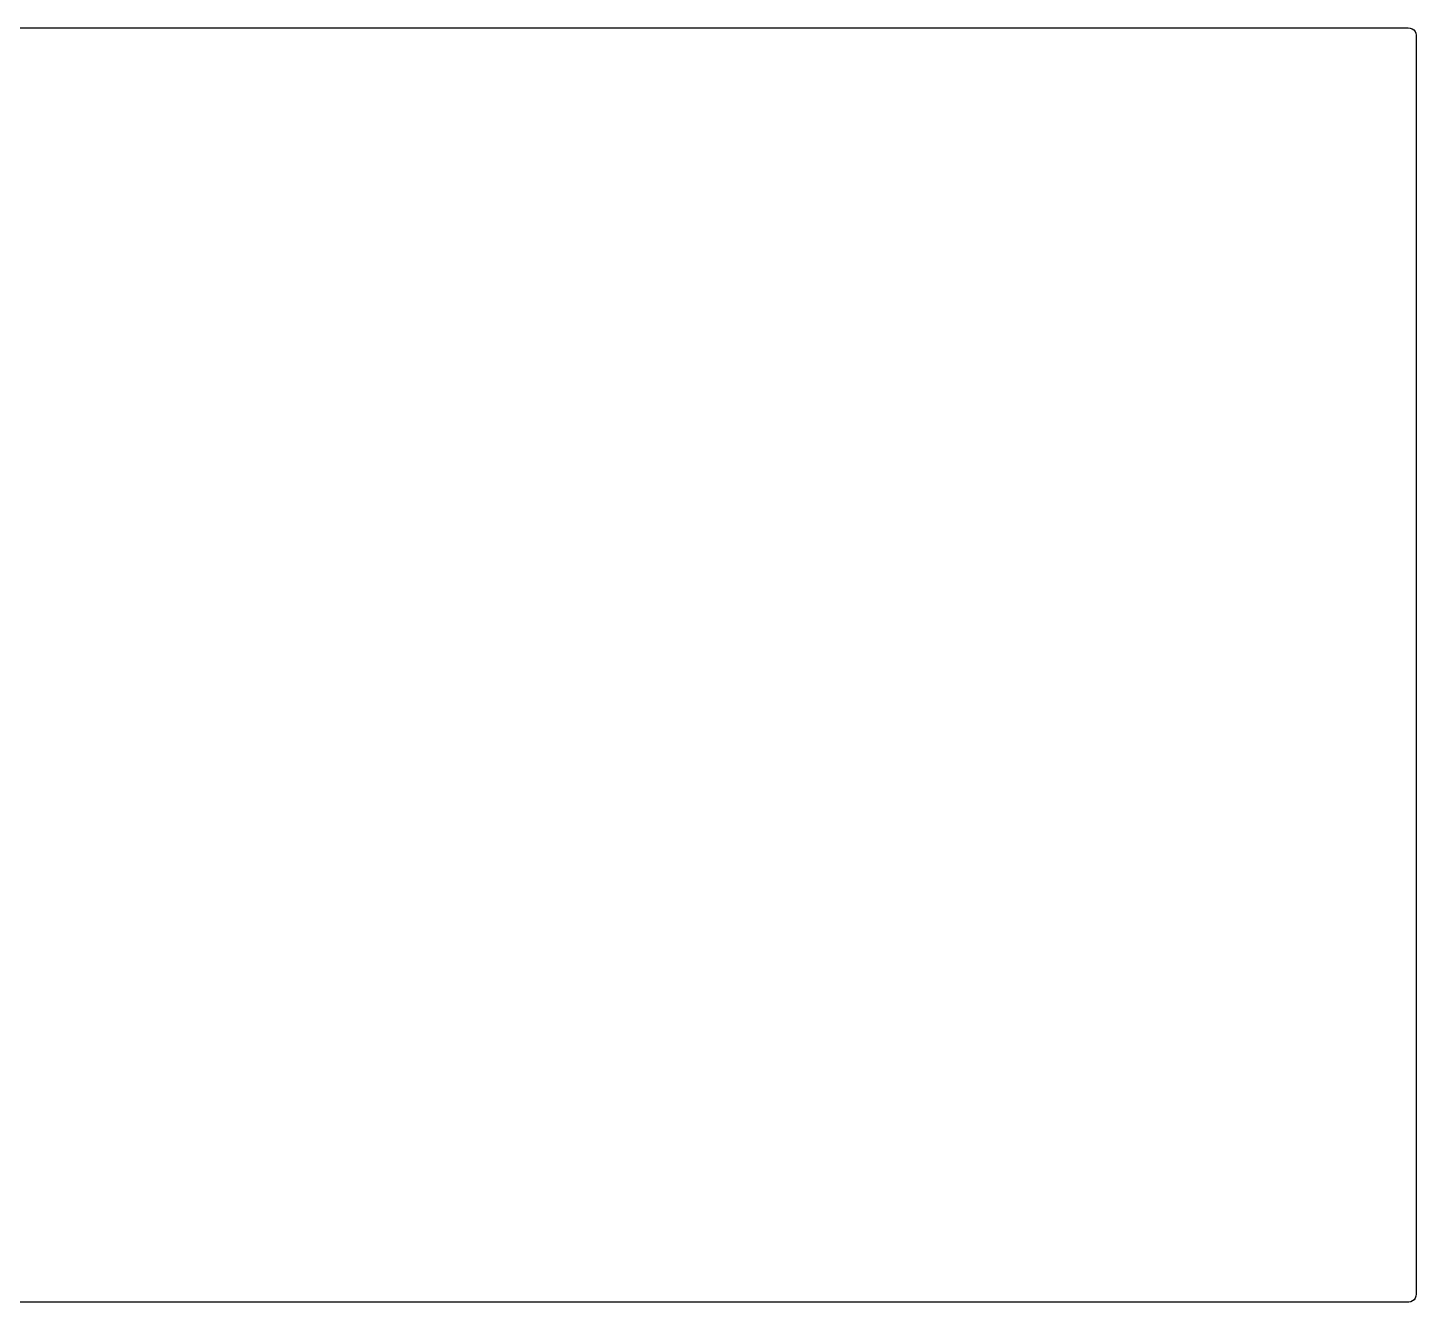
# Model space of a CAD drawing. Header units: millimetres. Extents: x 88 to 236, y -149 to -88.
# Drawn here: x 181.45 to 203.25, y -148.51 to -128.51 of the extents above; entities that cross this region are included whole.
import ezdxf

# ---------------------------------------------------------------- set-up
doc = ezdxf.new("R2010")
doc.units = ezdxf.units.MM
doc.layers.add('F.Cu', color=13, linetype='CONTINUOUS', true_color=0xc83434)

msp = doc.modelspace()

# ---------------------------------------------------------------- linework, layer by layer
at = {"layer": 'F.Cu', "linetype": 'CONTINUOUS'}
for p, q in [((175.748271, -128.51), (203.126, -128.51)), ((203.126, -128.51), (203.156838, -128.513896)), ((203.156838, -128.513896), (203.185737, -128.525338)), ((203.185737, -128.525338), (203.210884, -128.543608)), ((203.210884, -128.543608), (203.230697, -128.567557)), ((203.230697, -128.567557), (203.243931, -128.595682)), ((203.243931, -128.595682), (203.249755, -128.626214)), ((203.249755, -128.626214), (203.25, -128.634)), ((203.25, -128.634), (203.25, -148.386)), ((203.246104, -148.416838), (203.234662, -148.445737)), ((203.25, -148.386), (203.246104, -148.416838)), ((203.126, -148.51), (87.8715, -148.51)), ((203.133786, -148.509755), (203.126, -148.51)), ((203.164318, -148.503931), (203.133786, -148.509755)), ((203.192443, -148.490697), (203.164318, -148.503931)), ((203.216392, -148.470884), (203.192443, -148.490697)), ((203.234662, -148.445737), (203.216392, -148.470884))]:
    msp.add_line(p, q, dxfattribs=at)

doc.saveas('drawing.dxf')
